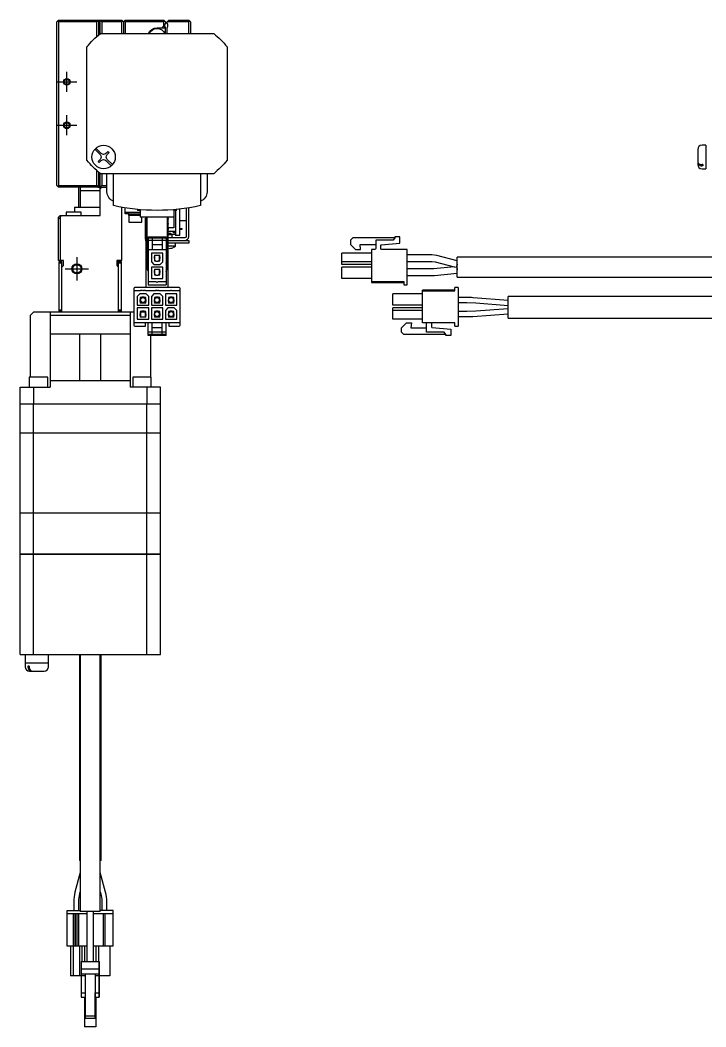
# Model space of a CAD drawing. Extents: x 0 to 917, y -8 to 481.
# Drawn here: x 474.1 to 679.5, y 91.6 to 393.2 of the extents above; entities that cross this region are included whole.
import ezdxf

# ---------------------------------------------------------------- set-up
doc = ezdxf.new("R2010")
doc.units = 0
doc.header["$LTSCALE"] = 0.5
doc.linetypes.add('CENTER', pattern=[50.8, 31.75, -6.35, 6.35, -6.35])
for name, color, linetype in [('MSM_CENTER', 1, 'CENTER'), ('MSM_CONTINUOUS', 7, 'CONTINUOUS'), ('MSM_NARROW', 5, 'CONTINUOUS')]:
    doc.layers.add(name, color=color, linetype=linetype)

msp = doc.modelspace()

# ---------------------------------------------------------------- linework, layer by layer
at = {"layer": 'MSM_CENTER'}
for p, q in [((488.07, 371.71), (488.07, 377.71)), ((485.07, 374.71), (491.07, 374.71)), ((488.07, 358.71), (488.07, 364.71)), ((485.07, 361.71), (491.07, 361.71)), ((491.07, 322.21), (491.07, 315.21)), ((487.57, 318.71), (494.57, 318.71))]:
    msp.add_line(p, q, dxfattribs=at)
at = {"layer": 'MSM_CONTINUOUS'}
for p, q in [((485.57, 393.21), (485.07, 392.71)), ((485.07, 343.71), (485.07, 392.71)), ((485.32, 392.96), (485.57, 392.71)), ((485.57, 393.21), (497.07, 393.21)), ((485.57, 392.71), (485.57, 343.71)), ((497.07, 392.71), (485.57, 392.71)), ((497.57, 392.71), (497.07, 393.21)), ((497.07, 392.71), (497.32, 392.96)), ((497.07, 388.34), (497.07, 392.71)), ((497.17, 393.11), (497.37, 393.11)), ((497.27, 393.11), (497.37, 393.21)), ((497.37, 393.21), (504.57, 393.21)), ((497.57, 392.71), (497.57, 388.77)), ((497.67, 392.11), (497.67, 392.81)), ((497.87, 393.21), (497.87, 391.81)), ((498.57, 392.71), (498.07, 393.21)), ((498.07, 389.21), (498.07, 393.21)), ((504.57, 392.71), (498.57, 392.71)), ((498.57, 392.71), (498.57, 389.21)), ((505.07, 392.71), (504.57, 393.21)), ((504.82, 392.96), (504.57, 392.71)), ((504.57, 389.21), (504.57, 392.71)), ((505.07, 392.71), (505.57, 393.21)), ((505.07, 392.71), (505.07, 389.21)), ((505.32, 392.96), (505.57, 392.71)), ((505.57, 393.21), (517.07, 393.21)), ((505.57, 392.71), (505.57, 389.21)), ((517.07, 392.71), (505.57, 392.71)), ((517.57, 392.71), (517.07, 393.21)), ((517.07, 392.71), (517.32, 392.96)), ((517.07, 391.51), (517.07, 392.71)), ((517.57, 392.71), (517.57, 392.27)), ((518.07, 392.71), (518.57, 393.21)), ((518.07, 392.27), (518.07, 392.71)), ((524.57, 392.71), (518.07, 392.71)), ((518.57, 393.21), (524.57, 393.21)), ((524.57, 393.21), (525.07, 392.71)), ((524.57, 392.71), (524.82, 392.96)), ((524.57, 389.21), (524.57, 392.71)), ((525.07, 392.71), (525.07, 389.21)), ((497.57, 391.81), (497.87, 391.81)), ((498.07, 389.21), (497.94, 389.08)), ((498.1, 389.21), (532.04, 389.21)), ((515.07, 390.91), (517.57, 390.91)), ((517.07, 391.51), (516.47, 390.91)), ((517.49, 390.91), (517.07, 391.51)), ((517.57, 389.21), (517.57, 390.95)), ((518.07, 389.21), (518.07, 390.95)), ((532.2, 389.08), (532.07, 389.21)), ((494.2, 385.34), (494.07, 385.21)), ((494.07, 351.24), (494.07, 385.18)), ((536.07, 385.21), (535.94, 385.34)), ((536.07, 385.18), (536.07, 351.24)), ((498.01, 352.92), (496.42, 354.51)), ((496.78, 354.86), (498.36, 353.27)), ((499.78, 353.27), (500.38, 353.88)), ((500.73, 353.52), (500.13, 352.92)), ((500.38, 353.88), (500.73, 353.52)), ((677.01, 354.41), (677.01, 350.01)), ((679.46, 355.71), (678.31, 355.71)), ((679.46, 355.71), (679.46, 348.71)), ((494.07, 351.21), (494.2, 351.08)), ((497.41, 350.91), (498.01, 351.51)), ((497.76, 350.55), (497.41, 350.91)), ((498.36, 351.15), (497.76, 350.55)), ((501.36, 349.57), (499.78, 351.15)), ((500.13, 351.51), (501.71, 349.92)), ((535.94, 351.08), (536.07, 351.21)), ((678.51, 349.92), (678.31, 349.92)), ((678.51, 349.92), (678.51, 349.57)), ((497.07, 343.71), (497.07, 348.09)), ((497.57, 347.65), (497.57, 343.71)), ((497.94, 347.34), (498.07, 347.21)), ((498.07, 334.71), (498.07, 347.21)), ((532.04, 347.21), (498.1, 347.21)), ((498.57, 347.21), (498.57, 343.71)), ((500.07, 341.79), (500.07, 347.21)), ((502.07, 337.64), (502.07, 347.21)), ((528.07, 347.21), (528.07, 337.64)), ((530.07, 347.21), (530.07, 341.79)), ((532.07, 347.21), (532.2, 347.34)), ((678.51, 349.57), (678.31, 349.57)), ((678.31, 348.71), (679.46, 348.71)), ((497.57, 344.61), (497.87, 344.61)), ((497.67, 343.61), (497.67, 344.31)), ((497.87, 343.21), (497.87, 344.61)), ((485.07, 343.71), (485.57, 343.21)), ((485.57, 343.71), (485.32, 343.46)), ((485.57, 343.71), (497.07, 343.71)), ((497.07, 343.21), (485.57, 343.21)), ((491.57, 343.21), (491.57, 337.21)), ((492.07, 343.21), (492.07, 337.21)), ((492.07, 342.21), (498.07, 342.21)), ((497.32, 343.46), (497.07, 343.71)), ((497.07, 343.21), (497.57, 343.71)), ((497.37, 343.31), (497.17, 343.31)), ((497.37, 343.21), (497.27, 343.31)), ((497.37, 343.21), (500.07, 343.21)), ((498.07, 343.21), (498.57, 343.71)), ((498.07, 342.71), (498.57, 343.21)), ((498.57, 343.71), (500.07, 343.71)), ((492.32, 335.71), (487.82, 335.71)), ((487.82, 335.71), (487.82, 334.71)), ((490.32, 337.21), (498.07, 337.21)), ((490.32, 337.21), (490.32, 335.71)), ((492.32, 334.71), (492.32, 335.71)), ((504.57, 321.21), (504.57, 337.14)), ((505.57, 335.21), (505.57, 336.98)), ((505.57, 335.71), (510.07, 335.71)), ((506.57, 335.21), (505.57, 335.21)), ((506.57, 335.71), (506.57, 334.71)), ((506.57, 335.21), (510.07, 335.21)), ((509.25, 336.5), (509.25, 336.21)), ((510.07, 336.21), (509.25, 336.21)), ((510.07, 336.43), (510.07, 334.21)), ((520.07, 336.43), (520.07, 330.96)), ((520.89, 336.21), (520.07, 336.21)), ((520.57, 336.21), (520.57, 328.71)), ((520.89, 336.21), (520.89, 336.5)), ((521.77, 336.59), (521.77, 328.71)), ((523.77, 336.85), (523.77, 328.41)), ((524.57, 328.41), (524.57, 336.98)), ((485.57, 334.21), (486.07, 334.71)), ((485.57, 321.21), (485.57, 334.21)), ((486.07, 334.1), (485.57, 333.6)), ((486.37, 334.71), (486.07, 334.1)), ((486.07, 334.71), (498.07, 334.71)), ((486.07, 334.1), (486.07, 321.21)), ((510.07, 334.71), (506.57, 334.71)), ((506.67, 334.71), (506.67, 332.71)), ((506.67, 332.71), (510.47, 332.71)), ((520.07, 334.21), (510.07, 334.21)), ((510.47, 332.71), (510.47, 334.21)), ((511.57, 333.91), (511.82, 333.91)), ((511.57, 327.61), (511.57, 333.91)), ((511.82, 313.11), (511.82, 334.21)), ((512.07, 319.21), (512.07, 334.21)), ((518.07, 334.21), (518.07, 319.21)), ((518.32, 334.21), (518.32, 313.11)), ((521.77, 333.21), (523.77, 333.21)), ((518.42, 330.46), (518.32, 330.46)), ((518.32, 329.96), (520.57, 329.96)), ((518.32, 329.41), (519.07, 329.41)), ((519.57, 328.91), (518.32, 328.91)), ((518.42, 330.96), (518.42, 330.46)), ((520.07, 330.96), (518.42, 330.96)), ((519.37, 329.11), (519.07, 329.41)), ((519.57, 328.91), (519.37, 329.11)), ((520.57, 328.96), (519.52, 328.96)), ((519.57, 328.01), (519.57, 328.91)), ((520.02, 329.51), (520.02, 329.96)), ((520.57, 329.51), (520.02, 329.51)), ((521.77, 330.84), (522.57, 330.84)), ((521.77, 330.59), (522.57, 330.59)), ((522.57, 330.59), (522.57, 330.84)), ((512.37, 328.31), (517.77, 328.31)), ((512.37, 328.31), (512.37, 313.91)), ((512.37, 328.01), (517.77, 328.01)), ((512.37, 327.31), (517.77, 327.31)), ((513.57, 328.01), (513.57, 324.51)), ((513.57, 326.01), (516.57, 326.01)), ((516.57, 328.01), (516.57, 324.51)), ((517.77, 328.31), (517.77, 313.91)), ((523.37, 328.01), (518.32, 328.01)), ((518.32, 327.21), (524.57, 327.21)), ((524.57, 326.41), (518.32, 326.41)), ((521.77, 328.71), (520.57, 328.71)), ((520.57, 325.52), (520.57, 326.41)), ((524.57, 327.21), (524.57, 326.41)), ((573.71, 328.01), (573.01, 327.31)), ((573.01, 327.31), (573.01, 326.01)), ((573.01, 326.01), (574.51, 324.51)), ((573.01, 326.01), (574.51, 324.51)), ((586.31, 328.01), (573.71, 328.01)), ((575.88, 326.01), (580.56, 326.01)), ((576.01, 324.51), (575.88, 326.01)), ((575.88, 326.01), (580.56, 326.01)), ((580.56, 327.31), (580.56, 324.81)), ((585.81, 327.31), (580.56, 327.31)), ((582.24, 325.91), (587.81, 326.4)), ((582.24, 325.91), (587.81, 326.4)), ((582.24, 325.91), (583.4, 326.01)), ((582.24, 325.91), (583.4, 326.01)), ((583.4, 326.01), (583.4, 326.01)), ((586.31, 328.01), (585.81, 327.31)), ((586.31, 328.31), (586.31, 328.01)), ((587.81, 328.31), (586.31, 328.31)), ((587.81, 326.4), (587.81, 328.31)), ((512.37, 324.51), (517.77, 324.51)), ((513.37, 323.41), (513.37, 320.76)), ((516.77, 323.41), (513.37, 323.41)), ((514.27, 322.76), (515.87, 322.76)), ((514.27, 322.76), (514.27, 322.26)), ((514.32, 322.76), (514.32, 321.39)), ((515.82, 321.39), (515.82, 322.76)), ((515.87, 322.26), (515.87, 322.76)), ((516.77, 320.76), (516.77, 323.41)), ((520.57, 325.52), (518.32, 325.52)), ((518.39, 324.82), (518.39, 324.94)), ((518.75, 324.94), (518.75, 324.82)), ((519.45, 324.94), (519.46, 324.94)), ((579.31, 323.41), (570.41, 323.41)), ((570.41, 320.01), (570.41, 323.41)), ((574.51, 324.51), (576.01, 324.51)), ((574.51, 324.51), (576.01, 324.51)), ((580.26, 324.51), (579.31, 324.51)), ((579.31, 324.51), (579.31, 314.91)), ((582.06, 324.81), (582.06, 325.71)), ((590.01, 324.51), (582.36, 324.51)), ((590.01, 313.91), (590.01, 324.51)), ((597.37, 322.89), (590.01, 322.89)), ((598.88, 322.69), (597.37, 322.89)), ((487.07, 321.21), (485.57, 321.21)), ((485.77, 320.91), (486.57, 320.91)), ((485.77, 305.91), (485.77, 320.91)), ((486.57, 320.41), (485.77, 320.41)), ((486.57, 305.71), (486.57, 320.91)), ((487.07, 319.71), (486.57, 319.21)), ((487.07, 319.71), (487.07, 321.21)), ((504.57, 321.21), (503.07, 321.21)), ((503.07, 321.21), (503.07, 319.71)), ((503.57, 319.21), (503.07, 319.71)), ((503.32, 319.46), (503.32, 321.21)), ((503.57, 320.91), (504.37, 320.91)), ((503.57, 305.71), (503.57, 320.91)), ((504.37, 320.41), (503.57, 320.41)), ((504.37, 320.91), (504.37, 305.91)), ((513.37, 320.76), (514.12, 320.01)), ((514.12, 320.01), (516.02, 320.01)), ((514.17, 322.26), (514.17, 321.76)), ((514.32, 322.26), (514.17, 322.26)), ((514.17, 321.76), (514.32, 321.76)), ((514.27, 321.76), (514.27, 321.11)), ((514.27, 321.11), (514.59, 321.11)), ((514.32, 321.39), (514.69, 321.01)), ((514.69, 321.01), (515.44, 321.01)), ((515.44, 321.01), (515.82, 321.39)), ((515.54, 321.11), (515.87, 321.11)), ((515.82, 322.26), (515.97, 322.26)), ((515.82, 321.76), (515.97, 321.76)), ((515.87, 321.11), (515.87, 321.76)), ((515.97, 321.76), (515.97, 322.26)), ((516.02, 320.01), (516.77, 320.76)), ((579.31, 320.76), (570.41, 320.76)), ((579.31, 320.01), (570.41, 320.01)), ((579.31, 320.01), (570.41, 320.01)), ((590.01, 320.89), (597.37, 320.89)), ((597.37, 320.89), (598.38, 320.76)), ((598.38, 320.76), (604.07, 319.28)), ((605.01, 321.1), (598.88, 322.69)), ((605.01, 320.06), (604.79, 319.22)), ((604.83, 319.35), (605.01, 320.06)), ((605.01, 316.21), (605.01, 322.21)), ((700.01, 322.21), (605.01, 322.21)), ((513.37, 319.21), (513.37, 315.81)), ((516.77, 319.21), (513.37, 319.21)), ((514.32, 318.06), (514.17, 318.06)), ((514.17, 318.06), (514.17, 317.56)), ((514.17, 317.56), (514.32, 317.56)), ((514.27, 318.56), (515.87, 318.56)), ((514.27, 318.56), (514.27, 318.06)), ((514.27, 317.56), (514.27, 316.91)), ((514.27, 316.91), (514.59, 316.91)), ((514.32, 318.56), (514.32, 317.19)), ((514.32, 317.19), (514.69, 316.81)), ((514.69, 316.81), (515.44, 316.81)), ((515.44, 316.81), (515.82, 317.19)), ((515.54, 316.91), (515.87, 316.91)), ((515.82, 317.19), (515.82, 318.56)), ((515.82, 318.06), (515.97, 318.06)), ((515.82, 317.56), (515.97, 317.56)), ((515.87, 318.06), (515.87, 318.56)), ((515.87, 316.91), (515.87, 317.56)), ((515.97, 317.56), (515.97, 318.06)), ((516.77, 315.81), (516.77, 319.21)), ((570.41, 315.81), (570.41, 319.21)), ((579.31, 319.21), (570.41, 319.21)), ((597.92, 318.69), (590.01, 318.69)), ((590.01, 316.69), (597.92, 316.69)), ((598.01, 318.69), (597.92, 318.69)), ((597.92, 316.69), (598.2, 316.7)), ((604.07, 319.28), (598.01, 318.69)), ((598.2, 316.7), (605.01, 317.36)), ((604.07, 319.28), (604.79, 319.22)), ((604.83, 319.35), (604.79, 319.22)), ((604.79, 319.22), (604.83, 319.35)), ((604.92, 319.36), (604.83, 319.35)), ((604.92, 319.36), (605.01, 318.36)), ((512.37, 314.91), (514.82, 314.91)), ((512.37, 313.91), (517.77, 313.91)), ((513.37, 315.81), (516.77, 315.81)), ((515.32, 314.91), (517.77, 314.91)), ((579.31, 315.81), (570.41, 315.81)), ((579.31, 315.81), (570.41, 315.81)), ((579.31, 314.91), (589.01, 314.91)), ((579.31, 314.91), (589.01, 314.91)), ((579.31, 314.91), (579.31, 314.66)), ((579.31, 314.66), (589.01, 314.66)), ((589.01, 314.91), (589.01, 313.91)), ((589.01, 313.91), (590.01, 313.91)), ((589.01, 313.91), (590.01, 313.91)), ((605.01, 316.21), (700.01, 316.21)), ((508.17, 312.81), (508.17, 301.81)), ((510.07, 312.11), (508.17, 312.11)), ((521.67, 313.11), (508.47, 313.11)), ((509.92, 311.21), (509.17, 310.46)), ((511.82, 311.21), (509.92, 311.21)), ((510.62, 312.11), (510.57, 312.11)), ((511.17, 312.11), (511.12, 312.11)), ((514.54, 312.11), (511.67, 312.11)), ((512.57, 310.46), (511.82, 311.21)), ((514.12, 311.21), (513.37, 310.46)), ((516.02, 311.21), (514.12, 311.21)), ((515.09, 312.11), (515.04, 312.11)), ((519.02, 312.11), (515.59, 312.11)), ((516.77, 310.46), (516.02, 311.21)), ((520.97, 311.21), (517.57, 311.21)), ((517.57, 311.21), (517.57, 307.81)), ((521.97, 312.11), (519.52, 312.11)), ((520.97, 307.81), (520.97, 311.21)), ((521.97, 301.81), (521.97, 312.81)), ((585.66, 307.81), (585.66, 311.21)), ((594.56, 311.21), (585.66, 311.21)), ((594.56, 302.51), (594.56, 312.36)), ((604.26, 312.36), (594.56, 312.36)), ((594.56, 312.11), (604.26, 312.11)), ((604.26, 312.11), (604.26, 313.11)), ((605.26, 313.11), (604.26, 313.11)), ((605.26, 313.11), (605.26, 301.51)), ((509.17, 310.46), (509.17, 307.81)), ((509.17, 307.81), (512.57, 307.81)), ((510.12, 309.46), (509.97, 309.46)), ((509.97, 309.46), (509.97, 308.96)), ((509.97, 308.96), (510.12, 308.96)), ((510.39, 310.11), (510.07, 310.11)), ((510.07, 310.11), (510.07, 309.46)), ((510.07, 308.96), (510.07, 308.46)), ((511.67, 308.46), (510.07, 308.46)), ((510.49, 310.21), (510.12, 309.84)), ((510.12, 309.84), (510.12, 308.46)), ((511.24, 310.21), (510.49, 310.21)), ((511.18, 308.46), (510.66, 308.62)), ((511.08, 310.06), (511.53, 309.92)), ((511.62, 309.84), (511.24, 310.21)), ((511.67, 310.11), (511.34, 310.11)), ((511.62, 308.46), (511.62, 309.84)), ((511.77, 309.46), (511.62, 309.46)), ((511.77, 308.96), (511.62, 308.96)), ((511.67, 309.46), (511.67, 310.11)), ((511.67, 308.46), (511.67, 308.96)), ((511.77, 308.96), (511.77, 309.46)), ((512.57, 307.81), (512.57, 310.46)), ((513.37, 310.46), (513.37, 307.81)), ((513.37, 307.81), (516.77, 307.81)), ((514.32, 309.46), (514.17, 309.46)), ((514.17, 309.46), (514.17, 308.96)), ((514.17, 308.96), (514.32, 308.96)), ((514.59, 310.11), (514.27, 310.11)), ((514.27, 310.11), (514.27, 309.46)), ((514.27, 308.96), (514.27, 308.46)), ((515.87, 308.46), (514.27, 308.46)), ((514.69, 310.21), (514.32, 309.84)), ((514.32, 309.84), (514.32, 308.46)), ((514.32, 308.46), (514.32, 308.55)), ((515.44, 310.21), (514.69, 310.21)), ((515.82, 309.84), (515.44, 310.21)), ((515.87, 310.11), (515.54, 310.11)), ((515.81, 308.46), (515.82, 308.55)), ((515.82, 308.46), (515.82, 309.84)), ((515.97, 309.46), (515.82, 309.46)), ((515.97, 308.96), (515.82, 308.96)), ((515.87, 309.46), (515.87, 310.11)), ((515.87, 308.46), (515.87, 308.96)), ((515.97, 308.96), (515.97, 309.46)), ((516.77, 307.81), (516.77, 310.46)), ((517.57, 307.81), (520.97, 307.81)), ((518.52, 309.46), (518.37, 309.46)), ((518.37, 309.46), (518.37, 308.96)), ((518.37, 308.96), (518.52, 308.96)), ((518.79, 310.11), (518.47, 310.11)), ((518.47, 310.11), (518.47, 309.46)), ((518.47, 308.96), (518.47, 308.46)), ((520.07, 308.46), (518.47, 308.46)), ((518.79, 310.11), (518.52, 309.84)), ((518.52, 309.84), (518.52, 308.46)), ((519.06, 310.06), (518.6, 309.92)), ((518.89, 310.21), (518.79, 310.11)), ((519.64, 310.21), (518.89, 310.21)), ((518.96, 308.46), (519.48, 308.62)), ((520.02, 309.84), (519.64, 310.21)), ((520.07, 310.11), (519.74, 310.11)), ((520.02, 308.46), (520.02, 309.84)), ((520.17, 309.46), (520.02, 309.46)), ((520.17, 308.96), (520.02, 308.96)), ((520.07, 309.46), (520.07, 310.11)), ((520.07, 308.46), (520.07, 308.96)), ((520.17, 308.96), (520.17, 309.46)), ((594.56, 307.81), (585.66, 307.81)), ((608.86, 310.09), (605.26, 310.09)), ((605.26, 308.59), (607.89, 308.59)), ((607.89, 308.59), (610.52, 308.49)), ((620.26, 309.22), (609.72, 310.05)), ((610.52, 308.49), (620.2, 307.72)), ((620.26, 303.96), (620.26, 310.46)), ((707.26, 310.46), (620.26, 310.46)), ((478.07, 305.71), (477.07, 304.71)), ((477.07, 304.71), (477.07, 286.21)), ((508.17, 305.71), (478.07, 305.71)), ((483.07, 305.71), (483.07, 283.21)), ((507.07, 304.71), (483.07, 304.71)), ((485.77, 306.41), (486.57, 306.41)), ((486.57, 305.91), (485.77, 305.91)), ((503.57, 306.41), (504.37, 306.41)), ((504.37, 305.91), (503.57, 305.91)), ((507.07, 305.71), (507.07, 283.21)), ((509.17, 307.01), (509.17, 303.61)), ((512.57, 307.01), (509.17, 307.01)), ((510.12, 305.26), (509.97, 305.26)), ((509.97, 305.26), (509.97, 304.76)), ((509.97, 304.76), (510.12, 304.76)), ((510.39, 305.91), (510.07, 305.91)), ((510.07, 305.91), (510.07, 305.26)), ((510.07, 304.76), (510.07, 304.26)), ((510.49, 306.01), (510.12, 305.64)), ((510.12, 305.64), (510.12, 304.26)), ((511.54, 305.71), (510.19, 305.71)), ((511.24, 306.01), (510.49, 306.01)), ((511.62, 305.64), (511.24, 306.01)), ((511.67, 305.91), (511.34, 305.91)), ((511.62, 304.26), (511.62, 305.64)), ((511.77, 305.26), (511.62, 305.26)), ((511.77, 304.76), (511.62, 304.76)), ((511.67, 305.26), (511.67, 305.91)), ((511.67, 304.26), (511.67, 304.76)), ((511.77, 304.76), (511.77, 305.26)), ((512.57, 303.61), (512.57, 307.01)), ((513.37, 307.01), (513.37, 303.61)), ((516.77, 307.01), (513.37, 307.01)), ((514.32, 305.26), (514.17, 305.26)), ((514.17, 305.26), (514.17, 304.76)), ((514.17, 304.76), (514.32, 304.76)), ((514.27, 305.91), (514.27, 305.26)), ((514.59, 305.91), (514.27, 305.91)), ((514.27, 304.76), (514.27, 304.26)), ((514.69, 306.01), (514.32, 305.64)), ((514.32, 305.64), (514.32, 304.26)), ((515.44, 306.01), (514.69, 306.01)), ((515.54, 305.91), (515.44, 306.01)), ((515.87, 305.91), (515.54, 305.91)), ((515.82, 305.64), (515.54, 305.91)), ((515.82, 304.26), (515.82, 305.64)), ((515.97, 305.26), (515.82, 305.26)), ((515.97, 304.76), (515.82, 304.76)), ((515.87, 305.26), (515.87, 305.91)), ((515.87, 304.26), (515.87, 304.76)), ((515.97, 304.76), (515.97, 305.26)), ((516.77, 303.61), (516.77, 307.01)), ((518.32, 307.01), (517.57, 306.26)), ((517.57, 306.26), (517.57, 303.61)), ((520.22, 307.01), (518.32, 307.01)), ((518.52, 305.26), (518.37, 305.26)), ((518.37, 305.26), (518.37, 304.76)), ((518.37, 304.76), (518.52, 304.76)), ((518.79, 305.91), (518.47, 305.91)), ((518.47, 305.91), (518.47, 305.26)), ((518.47, 304.76), (518.47, 304.26)), ((518.89, 306.01), (518.52, 305.64)), ((518.52, 305.64), (518.52, 304.26)), ((519.64, 306.01), (518.89, 306.01)), ((519.47, 305.86), (518.92, 306.01)), ((519.74, 305.91), (519.64, 306.01)), ((520.07, 305.91), (519.74, 305.91)), ((520.02, 305.64), (519.74, 305.91)), ((520.02, 304.26), (520.02, 305.64)), ((520.17, 305.26), (520.02, 305.26)), ((520.17, 304.76), (520.02, 304.76)), ((520.07, 305.26), (520.07, 305.91)), ((520.07, 304.26), (520.07, 304.76)), ((520.17, 304.76), (520.17, 305.26)), ((520.97, 306.26), (520.22, 307.01)), ((520.97, 303.61), (520.97, 306.26)), ((585.66, 303.61), (585.66, 307.01)), ((594.56, 307.01), (585.66, 307.01)), ((594.56, 306.26), (585.66, 306.26)), ((607.9, 305.89), (605.26, 305.89)), ((610.52, 305.99), (607.9, 305.89)), ((609.69, 304.42), (620.26, 305.21)), ((620.21, 306.71), (610.52, 305.99)), ((521.97, 302.51), (508.17, 302.51)), ((509.17, 303.61), (512.57, 303.61)), ((511.67, 304.26), (510.07, 304.26)), ((511.57, 301.51), (511.57, 302.51)), ((512.37, 298.71), (512.37, 302.51)), ((513.37, 303.61), (516.77, 303.61)), ((513.57, 299.01), (513.57, 302.51)), ((515.87, 304.26), (514.27, 304.26)), ((516.57, 299.01), (516.57, 302.51)), ((517.57, 303.61), (520.97, 303.61)), ((517.77, 298.71), (517.77, 302.51)), ((520.07, 304.26), (518.47, 304.26)), ((518.52, 304.57), (519.07, 304.42)), ((518.57, 302.51), (518.57, 301.51)), ((594.56, 303.61), (585.66, 303.61)), ((588.26, 301.01), (589.76, 302.51)), ((589.76, 302.51), (591.26, 302.51)), ((591.26, 302.51), (591.13, 301.01)), ((604.26, 302.51), (594.56, 302.51)), ((595.81, 299.71), (595.81, 302.21)), ((597.31, 302.21), (597.31, 301.31)), ((604.26, 301.51), (604.26, 302.51)), ((605.26, 304.39), (608.89, 304.39)), ((620.26, 303.96), (707.26, 303.96)), ((483.07, 299.21), (507.07, 299.21)), ((491.86, 299.21), (491.86, 285.21)), ((498.28, 285.21), (498.28, 299.21)), ((508.47, 301.51), (511.57, 301.51)), ((517.77, 299.71), (512.37, 299.71)), ((517.77, 299.01), (512.37, 299.01)), ((517.77, 298.71), (512.37, 298.71)), ((513.07, 298.71), (513.07, 286.21)), ((516.57, 301.01), (513.57, 301.01)), ((518.57, 301.51), (521.67, 301.51)), ((588.26, 299.71), (588.26, 301.01)), ((588.96, 299.01), (588.26, 299.71)), ((601.56, 299.01), (588.96, 299.01)), ((591.13, 301.01), (595.81, 301.01)), ((601.06, 299.71), (595.81, 299.71)), ((597.49, 301.11), (603.06, 300.63)), ((601.56, 299.01), (601.06, 299.71)), ((601.56, 298.71), (601.56, 299.01)), ((603.06, 298.71), (601.56, 298.71)), ((603.06, 300.63), (603.06, 298.71)), ((604.26, 301.51), (605.26, 301.51)), ((482.32, 286.21), (476.82, 286.21)), ((476.82, 286.21), (476.82, 283.21)), ((482.32, 283.21), (482.32, 286.21)), ((483.07, 285.21), (507.07, 285.21)), ((513.32, 286.21), (507.82, 286.21)), ((507.82, 286.21), (507.82, 283.21)), ((513.32, 283.21), (513.32, 286.21)), ((474.07, 269.51), (474.07, 283.21)), ((474.07, 283.21), (483.07, 283.21)), ((478.07, 283.21), (478.07, 278.21)), ((516.07, 283.21), (507.07, 283.21)), ((512.07, 278.21), (512.07, 283.21)), ((516.07, 269.51), (516.07, 283.21)), ((516.07, 278.21), (474.07, 278.21)), ((478.1, 269.51), (478.1, 278.21)), ((512.04, 269.51), (512.04, 278.21)), ((516.07, 269.51), (474.07, 269.51)), ((474.07, 245.51), (474.07, 269.46)), ((516.07, 269.46), (474.07, 269.46)), ((474.12, 269.46), (474.12, 269.51)), ((478.1, 245.51), (478.1, 269.46)), ((478.36, 269.46), (478.36, 269.51)), ((511.78, 269.46), (511.78, 269.51)), ((512.04, 245.51), (512.04, 269.46)), ((516.02, 269.46), (516.02, 269.51)), ((516.07, 245.51), (516.07, 269.46)), ((516.07, 245.51), (474.07, 245.51)), ((474.07, 233.21), (474.07, 245.46)), ((516.07, 245.46), (474.07, 245.46)), ((474.12, 245.46), (474.12, 245.51)), ((478.1, 233.21), (478.1, 245.46)), ((478.36, 245.46), (478.36, 245.51)), ((511.78, 245.46), (511.78, 245.51)), ((512.04, 233.21), (512.04, 245.46)), ((516.02, 245.46), (516.02, 245.51)), ((516.07, 233.21), (516.07, 245.46)), ((516.07, 233.21), (474.07, 233.21)), ((474.07, 203.21), (474.07, 233.16)), ((516.07, 233.16), (474.07, 233.16)), ((474.12, 233.16), (474.12, 233.21)), ((478.1, 203.21), (478.1, 233.16)), ((478.36, 233.16), (478.36, 233.21)), ((511.78, 233.16), (511.78, 233.21)), ((512.04, 203.21), (512.04, 233.16)), ((516.02, 233.16), (516.02, 233.21)), ((516.07, 203.21), (516.07, 233.16)), ((474.07, 203.21), (516.07, 203.21)), ((475.57, 203.21), (475.57, 200.71)), ((482.57, 200.71), (482.57, 203.21)), ((491.82, 203.21), (491.82, 141.46)), ((492.07, 203.21), (492.07, 126.21)), ((498.07, 126.21), (498.07, 203.21)), ((498.32, 141.46), (498.32, 203.21)), ((475.57, 200.71), (482.57, 200.71)), ((475.57, 200.66), (475.57, 199.51)), ((475.57, 200.66), (482.57, 200.66)), ((475.62, 200.71), (475.62, 200.66)), ((476.42, 199.71), (476.42, 199.51)), ((476.78, 199.71), (476.42, 199.71)), ((476.78, 199.71), (476.78, 199.51)), ((482.52, 200.66), (482.52, 200.71)), ((482.57, 199.51), (482.57, 200.66)), ((476.87, 198.21), (481.27, 198.21)), ((492.07, 141.46), (491.82, 141.46)), ((498.32, 141.46), (498.07, 141.46)), ((492.07, 137.83), (490.5, 131.98)), ((499.64, 131.97), (498.07, 137.83)), ((491.95, 131.59), (492.07, 132.04)), ((498.07, 132.04), (498.19, 131.59)), ((490.12, 129.09), (490.12, 126.46)), ((491.62, 126.46), (491.62, 129.09)), ((498.52, 129.1), (498.52, 126.46)), ((500.02, 126.46), (500.02, 129.1)), ((488.17, 126.46), (492.07, 126.46)), ((488.17, 115.76), (488.17, 126.46)), ((494.07, 125.46), (488.17, 125.46)), ((490.07, 115.76), (490.07, 125.46)), ((490.57, 115.76), (490.57, 125.46)), ((490.62, 115.76), (490.62, 125.46)), ((491.12, 115.76), (491.12, 125.46)), ((491.17, 115.76), (491.17, 125.46)), ((491.67, 115.76), (491.67, 125.46)), ((498.07, 126.21), (492.07, 126.21)), ((494.07, 126.21), (494.07, 119.83)), ((496.07, 119.83), (496.07, 126.21)), ((496.07, 119.31), (496.07, 126.21)), ((501.97, 125.46), (496.07, 125.46)), ((501.97, 126.46), (498.07, 126.46)), ((499.02, 115.76), (499.02, 125.46)), ((499.52, 115.76), (499.52, 125.46)), ((501.97, 115.76), (501.97, 126.46)), ((494.07, 119.83), (494.07, 118.57)), ((494.07, 118.57), (494.07, 111.21)), ((496.07, 118.57), (496.07, 119.83)), ((496.07, 119.12), (496.07, 119.31)), ((496.07, 111.21), (496.07, 119.12)), ((496.07, 111.21), (496.07, 118.57)), ((494.07, 115.76), (488.17, 115.76)), ((489.17, 115.76), (489.17, 106.86)), ((489.92, 115.76), (489.92, 106.86)), ((491.82, 115.76), (491.82, 106.86)), ((492.57, 115.76), (492.57, 111.21)), ((493.37, 115.76), (493.37, 111.21)), ((501.97, 115.76), (496.07, 115.76)), ((496.77, 115.76), (496.77, 111.21)), ((497.57, 115.76), (497.57, 111.21)), ((500.97, 115.76), (500.97, 106.86)), ((492.37, 111.21), (497.77, 111.21)), ((492.37, 111.21), (492.37, 109.01)), ((492.37, 109.01), (492.37, 107.51)), ((492.37, 109.01), (497.77, 109.01)), ((497.77, 111.21), (497.77, 103.56)), ((497.77, 110.21), (497.77, 111.21)), ((497.77, 100.51), (497.77, 110.21)), ((497.77, 109.01), (497.77, 107.51)), ((497.77, 103.45), (497.77, 109.01)), ((492.37, 106.86), (489.17, 106.86)), ((492.37, 107.51), (497.77, 107.51)), ((492.37, 107.51), (492.37, 107.01)), ((492.37, 107.01), (493.57, 107.01)), ((492.37, 107.01), (492.37, 101.76)), ((493.57, 107.51), (493.57, 94.91)), ((496.57, 107.51), (496.57, 107.01)), ((496.57, 107.51), (496.57, 94.91)), ((496.57, 107.01), (497.77, 107.01)), ((496.57, 107.01), (496.57, 101.76)), ((497.77, 107.51), (497.77, 107.01)), ((497.77, 107.01), (497.77, 101.76)), ((500.97, 106.86), (497.77, 106.86)), ((497.77, 103.56), (497.77, 103.26)), ((497.77, 103.26), (497.77, 103.45)), ((492.37, 101.76), (493.57, 101.76)), ((492.37, 101.76), (492.37, 101.46)), ((492.37, 101.46), (492.37, 100.51)), ((492.37, 100.51), (493.57, 100.51)), ((493.37, 100.51), (493.37, 91.61)), ((496.57, 97.08), (496.57, 101.76)), ((496.57, 101.76), (497.77, 101.76)), ((496.57, 101.46), (496.57, 101.76)), ((496.57, 100.51), (497.77, 100.51)), ((496.77, 100.51), (496.77, 91.61)), ((496.77, 100.51), (496.77, 91.61)), ((496.77, 100.51), (496.77, 91.61)), ((497.77, 101.76), (497.77, 101.46)), ((497.77, 101.46), (497.77, 100.51)), ((496.57, 97.21), (496.57, 97.08)), ((496.57, 95.71), (496.57, 97.21)), ((493.57, 94.91), (496.57, 94.91)), ((493.57, 94.91), (493.57, 94.21)), ((493.57, 94.21), (496.57, 94.21)), ((496.57, 94.21), (496.57, 95.71)), ((496.57, 94.91), (496.57, 94.21)), ((496.77, 91.61), (493.37, 91.61))]:
    msp.add_line(p, q, dxfattribs=at)
for centre, radius in [((488.07, 374.71), 0.783), ((488.07, 361.71), 0.783), ((499.07, 352.21), 3.5), ((491.07, 318.71), 1.23), ((510.87, 309.34), 0.75), ((515.07, 309.34), 0.75), ((519.27, 309.34), 0.75), ((515.07, 305.14), 0.75), ((519.27, 305.14), 0.75)]:
    msp.add_circle(centre, radius, dxfattribs=at)
for centre, radius, start, end in [((497.37, 392.81), 0.3, 0, 90), ((497.37, 392.11), 0.3, 311.8103, 0), ((518.32, 391.61), 1, 138.5904, 221.4096), ((517.32, 391.61), 1, 318.5904, 41.4096), ((678.31, 354.41), 1.3, 90, 180), ((677.76, 350.51), 0.751, 181.7681, 218.8955), ((678.31, 350.01), 1.3, 180, 270), ((677.77, 350.87), 0.754, 185.8166, 221.8939), ((678.23, 350.97), 1.41, 221.3743, 272.8178), ((678.22, 351.31), 1.39, 222.8199, 273.04), ((497.37, 344.31), 0.3, 0, 48.1897), ((497.37, 343.61), 0.3, 270, 0), ((512.77, 327.61), 1.2, 180, 217.6585), ((523.37, 328.41), 1.2, 270, 0), ((582.26, 325.71), 0.2, 95, 180), ((582.26, 325.71), 0.2, 95, 180), ((518.57, 328.01), 3.19, 265.5121, 266.7703), ((518.57, 328.01), 3.19, 273.2297, 286.1067), ((518.57, 328.01), 3.2, 286.1225, 308.6822), ((515.07, 319.21), 3, 154.1588, 205.8426), ((515.07, 319.21), 3, 334.1588, 25.8426), ((508.47, 312.81), 0.3, 90, 180), ((521.67, 312.81), 0.3, 0, 90), ((608.86, 299.34), 10.75, 85.452, 90), ((620.2, 307.8), 0.0809, 271.9217, 319.385), ((620.2, 306.63), 0.0783, 42.5327, 88.8404), ((508.47, 301.81), 0.3, 180, 270), ((521.67, 301.81), 0.3, 270, 0), ((595.51, 302.21), 0.3, 0, 90), ((597.61, 302.21), 0.3, 90, 180), ((608.89, 315.14), 10.75, 270, 274.2892), ((597.51, 301.31), 0.2, 180, 265), ((476.87, 199.51), 1.3, 180, 270), ((477.83, 199.43), 1.41, 177.1822, 228.6257), ((478.16, 199.42), 1.39, 176.96, 227.1801), ((481.27, 199.51), 1.3, 270, 0), ((477.37, 198.96), 0.751, 231.1045, 268.2319), ((477.72, 198.97), 0.754, 228.1061, 264.1834), ((501.27, 129.09), 11.15, 165.0015, 180.0068), ((488.87, 129.09), 11.15, 359.9911, 15.0006)]:
    msp.add_arc(centre, radius, start, end, dxfattribs=at)
at = {"layer": 'MSM_CONTINUOUS', "extrusion": (0, 0, -1)}
for centre, radius, start, end in [((-515.07, 368.21), 27, 38.9424, 51.0576), ((-515.07, 388.11), 2.8, 23.1324, 90), ((-515.07, 388.11), 2.6, 25.029, 154.971), ((-515.07, 368.21), 27, 128.9424, 141.0576), ((-497.3, 352.21), 1, 135, 225), ((-499.07, 353.98), 1, 225, 315), ((-500.84, 352.21), 1, 315, 45), ((-515.07, 368.21), 27, 308.9424, 321.0576), ((-499.07, 350.45), 1, 45, 135), ((-515.07, 368.21), 27, 218.9424, 231.0576), ((-503.07, 341.79), 3, 289.4712, 0), ((-527.07, 341.79), 3, 180, 250.5288), ((-515.07, 396.22), 60, 257.4867, 282.5133), ((-518.17, 333.71), 0.25, 126.8699, 233.1301), ((-518.17, 332.21), 0.25, 126.8699, 233.1301), ((-523.37, 328.41), 0.4, 180, 270), ((-582.26, 325.71), 0.2, 0, 85), ((-582.26, 325.71), 0.2, 0, 85), ((-515.07, 321.89), 1, 41.4089, 61.0443), ((-515.07, 321.89), 1, 118.9543, 138.5897), ((-580.26, 324.81), 0.3, 180, 270), ((-582.36, 324.81), 0.3, 270, 0), ((-515.07, 317.69), 1, 41.4089, 61.0443), ((-515.07, 317.69), 1, 118.9543, 138.5897), ((-515.07, 314.91), 0.25, 179.9993, 359.9993), ((-510.32, 312.11), 0.25, 0, 180), ((-510.87, 312.11), 0.25, 0, 180), ((-511.42, 312.11), 0.25, 0, 180), ((-514.79, 312.11), 0.25, 0, 180), ((-515.34, 312.11), 0.25, 0, 180), ((-519.27, 312.11), 0.25, 0, 180), ((-501.27, 129.09), 9.65, 359.9899, 14.9986), ((-488.86, 129.09), 9.65, 165.0035, 180.008)]:
    msp.add_arc(centre, radius, start, end, dxfattribs=at)
at = {"layer": 'MSM_NARROW'}
for centre, radius in [((488.07, 374.71), 1), ((488.07, 361.71), 1), ((491.07, 318.71), 1.5)]:
    msp.add_circle(centre, radius, dxfattribs=at)

doc.saveas('drawing.dxf')
